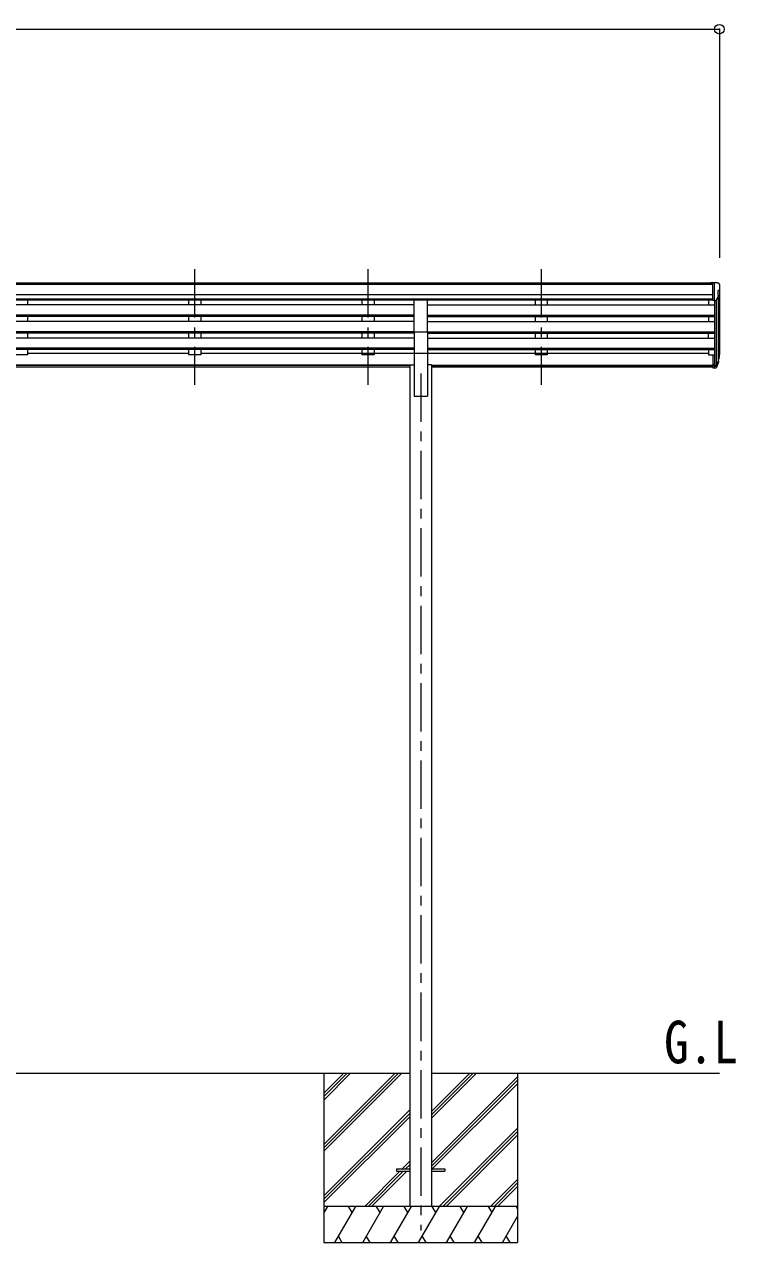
# Model space of a CAD drawing. Units: millimetres at full size, sheet at 1:40; details may follow other scales. Extents: x -11243 to 11243, y -7760 to 7760.
# Drawn here: x 4255 to 7193, y -4889 to 148 of the extents above; entities that cross this region are included whole.
import ezdxf
from ezdxf.enums import TextEntityAlignment as Align

# ---------------------------------------------------------------- set-up
doc = ezdxf.new("R2010")
doc.units = ezdxf.units.MM
doc.header["$LTSCALE"] = 40
doc.header["$PDMODE"] = 32
doc.header["$PDSIZE"] = 40
doc.linetypes.add('CHAIN1', pattern=[8, 5, -1, 1, -1])
for name, color, linetype, lineweight in [('0-0_0', 7, 'Continuous', 9), ('0-1_本体', 5, 'CHAIN1', 9), ('0-3_ELV2', 4, 'Continuous', 9), ('0-6_OTH_LINE', 6, 'Continuous', 9)]:
    doc.layers.add(name, color=color, linetype=linetype, lineweight=lineweight)
doc.layers.add('0-7_SHAPE', color=7, linetype='Continuous')
doc.styles.add('ＭＳ ゴシック', font='')
doc.styles.get('ＭＳ ゴシック').set_extended_font_data('MS Gothic')

msp = doc.modelspace()

# ---------------------------------------------------------------- linework, layer by layer
at = {"layer": '0-0_0'}
for p, q in [((2637.31, -4189.43), (5846.91, -4189.43)), ((5492.11, -4189.43), (5492.11, -4889.43)), ((5492.11, -4483.61), (5786.29, -4189.43)), ((5492.11, -4497.75), (5800.43, -4189.43)), ((5492.11, -4511.9), (5814.57, -4189.43)), ((5492.11, -4299.77), (5602.44, -4189.43)), ((5492.11, -4285.62), (5588.3, -4189.43)), ((5492.11, -4271.48), (5574.15, -4189.43)), ((5937.31, -4375.06), (6122.94, -4189.43)), ((5937.31, -4360.92), (6108.8, -4189.43)), ((5937.31, -4346.78), (6094.65, -4189.43)), ((5937.31, -4189.43), (7126.11, -4189.43)), ((5937.31, -4558.91), (6292.11, -4204.11)), ((5937.31, -4573.05), (6292.11, -4218.26)), ((6292.11, -4189.43), (6292.11, -4889.43)), ((5939.57, -4584.93), (6292.11, -4232.4)), ((5492.11, -4695.74), (5846.91, -4340.95)), ((5492.11, -4709.88), (5846.91, -4355.09)), ((5492.11, -4724.03), (5846.91, -4369.23)), ((5968.91, -4739.43), (6292.11, -4416.24)), ((5983.06, -4739.43), (6292.11, -4430.39)), ((5997.2, -4739.43), (6292.11, -4444.53)), ((5815.05, -4584.93), (5846.91, -4553.08)), ((5829.19, -4584.93), (5846.91, -4567.22)), ((5843.33, -4584.93), (5846.91, -4581.36)), ((5660.55, -4739.43), (5806.05, -4593.93)), ((5674.69, -4739.43), (5820.19, -4593.93)), ((5688.83, -4739.43), (5834.33, -4593.93)), ((6181.05, -4739.43), (6292.11, -4628.38)), ((6195.19, -4739.43), (6292.11, -4642.52)), ((6209.33, -4739.43), (6292.11, -4656.66)), ((6292.11, -4739.43), (5492.11, -4739.43)), ((5492.11, -4766.94), (5507.99, -4739.43)), ((5536.85, -4889.43), (5623.46, -4739.43)), ((5608.45, -4765.41), (5593.45, -4739.43)), ((5652.32, -4889.43), (5738.93, -4739.43)), ((5723.92, -4765.42), (5708.92, -4739.43)), ((5767.79, -4889.43), (5854.4, -4739.43)), ((5839.39, -4765.42), (5824.39, -4739.43)), ((5883.26, -4889.43), (5969.87, -4739.43)), ((5954.86, -4765.42), (5939.86, -4739.43)), ((5998.73, -4889.43), (6085.34, -4739.43)), ((6070.34, -4765.42), (6055.33, -4739.43)), ((6114.2, -4889.43), (6200.81, -4739.43)), ((6170.81, -4739.43), (6185.81, -4765.41)), ((6229.67, -4889.43), (6292.11, -4781.3)), ((6286.28, -4739.43), (6292.11, -4749.53)), ((5551.85, -4863.45), (5566.85, -4889.43)), ((5667.32, -4863.45), (5682.32, -4889.43)), ((5782.79, -4863.45), (5797.79, -4889.43)), ((5898.26, -4863.45), (5913.26, -4889.43)), ((6013.73, -4863.45), (6028.73, -4889.43)), ((6129.2, -4863.45), (6144.2, -4889.43)), ((6244.67, -4863.45), (6259.67, -4889.43)), ((5492.11, -4889.43), (6292.11, -4889.43))]:
    msp.add_line(p, q, dxfattribs=at)
at = {"layer": '0-1_本体'}
for p, q in [((4958.11, -865.03), (4958.11, -1342.55)), ((4958.11, -865.03), (4958.11, -1342.55)), ((5674.11, -865.03), (5674.11, -1342.55)), ((5674.11, -865.03), (5674.11, -1342.55)), ((6390.11, -865.03), (6390.11, -1342.55)), ((6390.11, -865.03), (6390.11, -1342.55)), ((5892.11, -1295.87), (5892.11, -4839.43))]:
    msp.add_line(p, q, dxfattribs=at)
at = {"layer": '0-3_ELV2'}
for p, q in [((7099.61, -922.38), (1384.61, -922.38)), ((7099.61, -927.6), (1384.61, -927.6)), ((7099.61, -920.78), (7089.61, -920.86)), ((7089.61, -922.38), (7089.61, -920.86)), ((7099.61, -992.76), (7099.61, -920.78)), ((7118.11, -920.78), (7099.61, -920.78)), ((7106.11, -993.76), (7106.11, -920.78)), ((7118.11, -920.78), (7120.44, -920.92)), ((7120.11, -955.29), (7120.11, -971.57)), ((7125.57, -951.96), (7120.26, -955.03)), ((7121.2, -921.34), (7125.26, -927.15)), ((7126.11, -951.35), (7126.11, -1217.79)), ((7128.11, -930.15), (7128.11, -930.78)), ((7099.61, -971.13), (1384.61, -971.13)), ((7099.61, -988.98), (1384.61, -988.98)), ((5864.61, -992.23), (2619.61, -992.23)), ((4267.11, -992.23), (4267.11, -1012.68)), ((4933.11, -992.23), (4933.11, -1012.68)), ((4983.11, -992.23), (4983.11, -1012.68)), ((5649.11, -992.23), (5649.11, -1012.68)), ((5699.11, -992.23), (5699.11, -1012.68)), ((5864.61, -1123.21), (5864.61, -991.41)), ((5864.61, -991.41), (5919.61, -991.41)), ((5919.61, -1123.21), (5919.61, -991.41)), ((7099.61, -992.33), (5919.61, -992.33)), ((6365.11, -992.23), (6365.11, -1012.68)), ((6415.11, -992.23), (6415.11, -1012.68)), ((7081.11, -992.23), (7081.11, -1012.68)), ((7099.61, -992.76), (7106.11, -992.76)), ((7106.11, -993.76), (7111.32, -993.44)), ((7106.11, -993.76), (7106.11, -1218.16)), ((7112.1, -993.29), (7112.11, -1262.94)), ((7113.73, -991.95), (7122.73, -976.36)), ((7121.13, -979.12), (7121.13, -1244.5)), ((5864.61, -1012.68), (2619.61, -1012.68)), ((5864.61, -1054.56), (2619.61, -1054.56)), ((5864.61, -1056.05), (2619.61, -1056.05)), ((5919.61, -1012.68), (7106.11, -1012.68)), ((5919.61, -1054.56), (7106.11, -1054.56)), ((5919.61, -1056.05), (7106.11, -1056.05)), ((5864.61, -1060.37), (2619.61, -1060.37)), ((5864.61, -1081.17), (2619.61, -1081.17)), ((4267.11, -1060.37), (4267.11, -1081.17)), ((4933.11, -1060.37), (4933.11, -1081.17)), ((4983.11, -1060.37), (4983.11, -1081.17)), ((5649.11, -1060.37), (5649.11, -1081.17)), ((5699.11, -1060.37), (5699.11, -1081.17)), ((5919.61, -1060.37), (7106.11, -1060.37)), ((5919.61, -1081.17), (7106.11, -1081.17)), ((6365.11, -1060.37), (6365.11, -1081.17)), ((6415.11, -1060.37), (6415.11, -1081.17)), ((7081.11, -1060.37), (7081.11, -1081.17)), ((5864.61, -1123.05), (2619.61, -1123.05)), ((5864.61, -1124.55), (2619.61, -1124.55)), ((5864.61, -1128.86), (2619.61, -1128.86)), ((5864.61, -1149.67), (2619.61, -1149.67)), ((4267.11, -1128.86), (4267.11, -1149.67)), ((4933.11, -1128.86), (4933.11, -1149.67)), ((4983.11, -1128.86), (4983.11, -1149.67)), ((5649.11, -1128.86), (5649.11, -1149.67)), ((5699.11, -1128.86), (5699.11, -1149.67)), ((5864.61, -1123.21), (5864.61, -1389.43)), ((5864.61, -1123.21), (5919.61, -1123.21)), ((5919.61, -1123.05), (7106.11, -1123.05)), ((5919.61, -1123.21), (5919.61, -1389.43)), ((5919.61, -1124.55), (7106.11, -1124.55)), ((5919.61, -1128.86), (7106.11, -1128.86)), ((5919.61, -1149.67), (7106.11, -1149.67)), ((6365.11, -1128.86), (6365.11, -1149.67)), ((6415.11, -1128.86), (6415.11, -1149.67)), ((7081.11, -1149.67), (7081.11, -1128.86)), ((5864.61, -1191.54), (2619.61, -1191.54)), ((5864.61, -1193.04), (2619.61, -1193.04)), ((5864.61, -1197.36), (2619.61, -1197.36)), ((4267.11, -1197.36), (4267.11, -1218.79)), ((4933.11, -1197.36), (4933.11, -1218.79)), ((4983.11, -1197.36), (4983.11, -1218.79)), ((5649.11, -1197.36), (5649.11, -1218.79)), ((5699.11, -1197.36), (5699.11, -1218.79)), ((5919.61, -1191.54), (7106.11, -1191.54)), ((5919.61, -1193.04), (7106.11, -1193.04)), ((5919.61, -1197.36), (7106.11, -1197.36)), ((6365.11, -1197.36), (6365.11, -1218.79)), ((6415.11, -1197.36), (6415.11, -1218.79)), ((7081.11, -1197.36), (7081.11, -1218.79)), ((4267.11, -1218.79), (4217.11, -1218.79)), ((4933.11, -1213.85), (4267.11, -1213.85)), ((4983.11, -1218.79), (4933.11, -1218.79)), ((5864.61, -1213.85), (4983.11, -1213.85)), ((5919.61, -1213.85), (5649.11, -1213.85)), ((5699.11, -1218.79), (5649.11, -1218.79)), ((5864.61, -1213.85), (5699.11, -1213.85)), ((7081.11, -1213.85), (5919.61, -1213.85)), ((6415.11, -1218.79), (6365.11, -1218.79)), ((7081.11, -1218.79), (7099.61, -1218.79)), ((7099.61, -1218.16), (7099.61, -1272.19)), ((7099.61, -1218.16), (7106.11, -1218.16)), ((7099.61, -1258.29), (7106.11, -1258.29)), ((7106.11, -1218.16), (7106.11, -1272.93)), ((7112.54, -1262.51), (7120.3, -1247.11)), ((7121.74, -1247.46), (7113.55, -1263.64)), ((7122.36, -1248.03), (7113.55, -1271.58)), ((7124.41, -1230.97), (7121.13, -1238.03)), ((7125.01, -1232.35), (7121.13, -1240.3)), ((7122.7, -1243.62), (7122.36, -1248.03)), ((5846.91, -1260.86), (2637.31, -1260.86)), ((5846.91, -1262.26), (2637.31, -1262.26)), ((5846.91, -1269.95), (2637.31, -1269.95)), ((5846.91, -1260.43), (5846.91, -4739.44)), ((5846.91, -1260.43), (5864.61, -1260.43)), ((5937.31, -1260.43), (5919.61, -1260.43)), ((5937.31, -1260.43), (5937.31, -4739.44)), ((5937.31, -1260.86), (7099.61, -1260.86)), ((5937.31, -1262.26), (7099.61, -1262.26)), ((7099.61, -1269.95), (5937.31, -1269.95)), ((7099.61, -1263.17), (7106.11, -1263.17)), ((7099.61, -1272.19), (7106.11, -1272.19)), ((7106.11, -1263.19), (7111.24, -1263.19)), ((7106.11, -1265), (7110.95, -1265)), ((7106.11, -1272.93), (7110.95, -1272.93)), ((5864.61, -1389.43), (5919.61, -1389.43)), ((5792.11, -4584.93), (5792.11, -4593.93)), ((5792.11, -4584.93), (5846.91, -4584.93)), ((5792.11, -4593.93), (5846.91, -4593.93)), ((5937.31, -4584.93), (5992.11, -4584.93)), ((5937.31, -4593.93), (5992.11, -4593.93)), ((5992.11, -4584.93), (5992.11, -4593.93))]:
    msp.add_line(p, q, dxfattribs=at)
for centre, radius, start, end in [((7120.41, -955.29), 0.3, 120, 180), ((7120.38, -921.92), 1, 35, 86.5), ((7125.11, -930.15), 3, 0, 87), ((7121.2, -947.59), 6.18, 315.00103, 354.2965), ((6926.11, -930.78), 202, 355.05096, 0), ((7111.13, -990.45), 3, 273.5, 330), ((7120.41, -971.57), 0.3, 180, 265.2833), ((7120.13, -974.86), 3, 330, 85.2833), ((7095.52, -1221.47), 30.41, 341.80266, 352.8448), ((7096.92, -1223.23), 29.53, 342.01856, 353.49194)]:
    msp.add_arc(centre, radius, start, end, dxfattribs=at)
for centre, major_axis, ratio, start_param, end_param in [((7036.19, -1223.57), (88.05, 0), 0.90356, 5.9828017, 6.0168888), ((7121.39, -1243.62), (-1.3, 0), 0.90356, 2.9359903, 4.9130961), ((7035.47, -1227.43), (89.07, 0), 0.90356, 6.0316505, 6.077583), ((7038.24, -1216.99), (-87.93, 4.42), 0.541684, 3.060334, 3.2172517), ((7037.45, -1223.66), (89.06, 1.43), 0.57596, 6.1985533, 6.3701348), ((7110.95, -1262.29), (3, 0), 0.90356, 4.712389, 5.7595865), ((7110.95, -1270.22), (-3, 0), 0.90356, 1.5707963, 2.6179939), ((7111.24, -1261.83), (1.5, 0), 0.90356, 4.712389, 5.7595865)]:
    msp.add_ellipse(centre, major_axis=major_axis, ratio=ratio, start_param=start_param, end_param=end_param, dxfattribs=at)
at = {"layer": '0-6_OTH_LINE'}
for p, q in [((1358.11, 127.62), (7126.11, 127.62)), ((7126.11, 127.62), (7126.11, -817.79))]:
    msp.add_line(p, q, dxfattribs=at)
msp.add_point((7126.11, 127.62), dxfattribs=at)

# ---------------------------------------------------------------- texts
at = {"layer": '0-7_SHAPE', "style": 'ＭＳ ゴシック', "width": 0.85}
msp.add_text('G.L', height=176, dxfattribs=at).set_placement((6897.58, -4200.73), align=Align.BOTTOM_LEFT)

doc.saveas('drawing.dxf')
